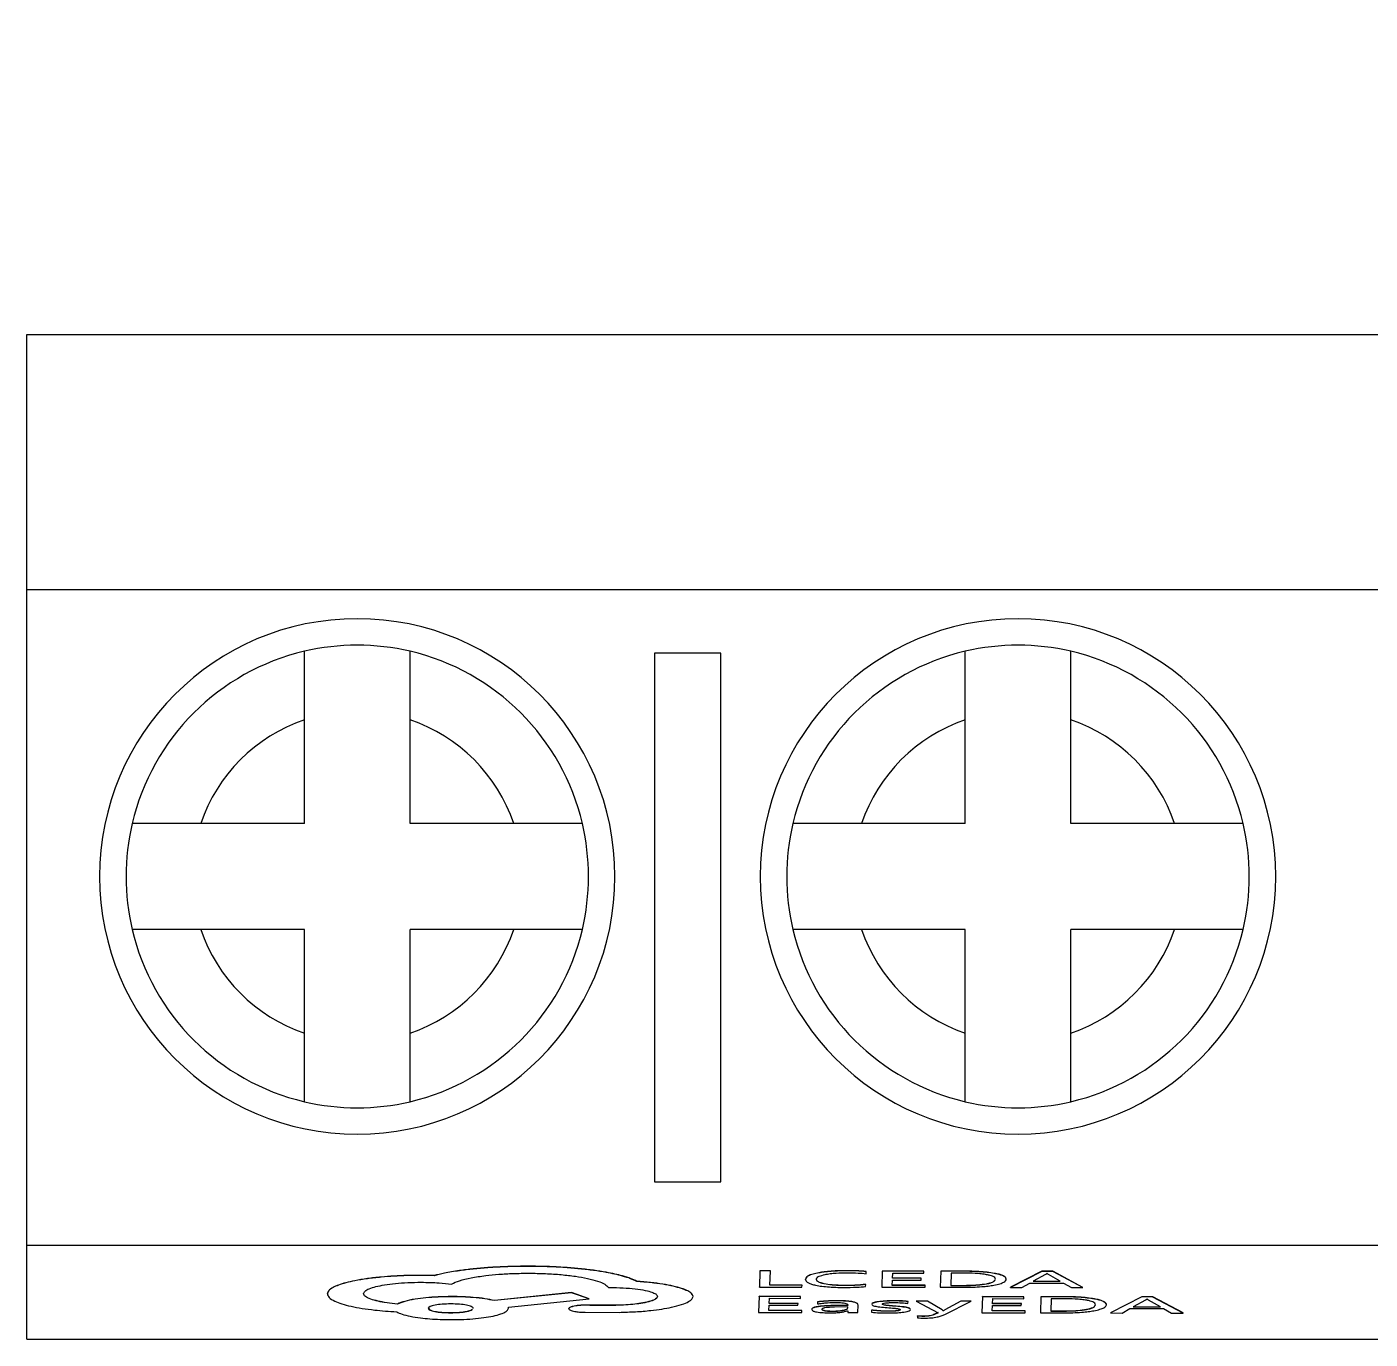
# Model space of a CAD drawing. Header units: millimetres. Extents: x 464 to 694, y 328 to 578.
# Drawn here: x 578.58 to 598.91, y 392.33 to 412.19 of the extents above; entities that cross this region are included whole.
import ezdxf

# ---------------------------------------------------------------- set-up
doc = ezdxf.new("R2010")
doc.units = ezdxf.units.MM

msp = doc.modelspace()

# ---------------------------------------------------------------- linework, layer by layer
at = {"color": 7, "linetype": 'Continuous', "lineweight": 25}
for p, q in [((578.576, 407.534), (648.576, 407.534)), ((578.576, 403.674), (578.576, 407.534)), ((578.576, 404.814), (578.576, 404.814)), ((578.576, 403.674), (648.576, 403.674)), ((578.576, 393.754), (578.576, 403.674)), ((589.076, 402.714), (588.076, 402.714)), ((588.076, 402.714), (588.076, 394.714)), ((589.076, 394.714), (589.076, 402.714)), ((578.576, 402.414), (578.576, 402.414)), ((582.776, 400.134), (582.776, 401.702)), ((584.376, 400.134), (584.376, 401.702)), ((592.776, 400.134), (592.776, 401.702)), ((594.376, 400.134), (594.376, 401.702)), ((582.776, 400.134), (581.207, 400.134)), ((585.944, 400.134), (584.376, 400.134)), ((592.776, 400.134), (591.207, 400.134)), ((595.944, 400.134), (594.376, 400.134)), ((582.776, 398.534), (581.207, 398.534)), ((582.776, 396.965), (582.776, 398.534)), ((585.944, 398.534), (584.376, 398.534)), ((584.376, 396.965), (584.376, 398.534)), ((592.776, 398.534), (591.207, 398.534)), ((592.776, 396.965), (592.776, 398.534)), ((595.944, 398.534), (594.376, 398.534)), ((594.376, 396.965), (594.376, 398.534)), ((588.076, 394.714), (589.076, 394.714)), ((578.576, 393.754), (648.576, 393.754)), ((578.576, 392.334), (578.576, 393.754)), ((586.167, 393.435), (586.167, 393.437)), ((583.539, 393.216), (583.539, 393.218)), ((584.539, 393.297), (584.539, 393.299)), ((584.739, 393.293), (584.739, 393.295)), ((585.123, 393.369), (585.123, 393.371)), ((587.343, 393.343), (587.343, 393.345)), ((587.807, 393.206), (587.807, 393.208)), ((589.671, 393.367), (589.662, 393.124)), ((589.671, 393.365), (589.662, 393.122)), ((589.671, 393.365), (589.671, 393.367)), ((589.828, 393.366), (589.671, 393.367)), ((589.828, 393.364), (589.671, 393.365)), ((589.821, 393.149), (589.828, 393.364)), ((589.828, 393.364), (589.828, 393.366)), ((590.36, 393.238), (590.36, 393.24)), ((590.539, 393.332), (590.539, 393.334)), ((590.643, 393.17), (590.643, 393.172)), ((590.989, 393.367), (590.989, 393.369)), ((591.277, 393.324), (591.278, 393.357)), ((591.278, 393.357), (591.278, 393.358)), ((591.522, 393.364), (591.514, 393.121)), ((591.522, 393.362), (591.514, 393.119)), ((591.522, 393.362), (591.522, 393.364)), ((592.151, 393.363), (591.522, 393.364)), ((592.151, 393.361), (591.522, 393.362)), ((591.672, 393.147), (591.675, 393.228)), ((591.675, 393.228), (592.111, 393.228)), ((591.676, 393.256), (591.679, 393.334)), ((592.112, 393.258), (591.676, 393.258)), ((592.112, 393.256), (591.676, 393.256)), ((591.679, 393.334), (592.15, 393.333)), ((592.111, 393.228), (592.112, 393.256)), ((592.112, 393.256), (592.112, 393.258)), ((592.15, 393.333), (592.151, 393.361)), ((592.151, 393.361), (592.151, 393.363)), ((592.409, 393.363), (592.4, 393.12)), ((592.409, 393.361), (592.4, 393.118)), ((592.409, 393.361), (592.409, 393.363)), ((592.757, 393.362), (592.409, 393.363)), ((592.757, 393.36), (592.409, 393.361)), ((592.566, 393.333), (592.559, 393.146)), ((592.75, 393.332), (592.566, 393.333)), ((592.757, 393.36), (592.757, 393.362)), ((593.1, 393.17), (593.1, 393.172)), ((593.217, 393.327), (593.217, 393.329)), ((593.398, 393.241), (593.398, 393.243)), ((593.935, 393.361), (593.461, 393.119)), ((593.935, 393.359), (593.461, 393.117)), ((593.636, 393.116), (593.755, 393.183)), ((593.755, 393.183), (594.263, 393.182)), ((593.992, 393.311), (593.806, 393.21)), ((593.806, 393.21), (594.216, 393.209)), ((593.81, 393.212), (594.212, 393.211)), ((593.935, 393.359), (593.935, 393.361)), ((594.103, 393.36), (593.935, 393.361)), ((594.103, 393.358), (593.935, 393.359)), ((594.016, 393.327), (594.013, 393.327)), ((594.216, 393.209), (594.035, 393.31)), ((594.103, 393.358), (594.103, 393.36)), ((594.559, 393.117), (594.103, 393.36)), ((594.559, 393.115), (594.103, 393.358)), ((594.263, 393.182), (594.385, 393.115)), ((583.124, 393.02), (583.124, 393.022)), ((585.005, 392.976), (585.005, 392.978)), ((586.82, 393.037), (585.654, 392.918)), ((586.82, 393.035), (585.654, 392.916)), ((586.82, 393.035), (586.82, 393.037)), ((587.086, 392.945), (586.82, 393.037)), ((587.086, 392.943), (586.82, 393.035)), ((587.379, 393.114), (587.448, 393.114)), ((588.12, 392.978), (588.12, 392.98)), ((588.658, 392.979), (588.658, 392.981)), ((589.657, 392.982), (589.649, 392.739)), ((589.657, 392.98), (589.649, 392.737)), ((589.657, 392.98), (589.657, 392.982)), ((590.286, 392.981), (589.657, 392.982)), ((590.286, 392.979), (589.657, 392.98)), ((589.662, 393.122), (589.662, 393.124)), ((589.662, 393.122), (590.306, 393.121)), ((590.307, 393.151), (589.821, 393.151)), ((590.307, 393.149), (589.821, 393.149)), ((590.285, 392.951), (590.286, 392.979)), ((590.286, 392.979), (590.286, 392.981)), ((590.306, 393.121), (590.307, 393.149)), ((590.307, 393.149), (590.307, 393.151)), ((590.955, 393.144), (590.955, 393.146)), ((591.27, 393.13), (591.271, 393.16)), ((591.271, 393.16), (591.271, 393.162)), ((591.514, 393.119), (591.514, 393.121)), ((591.514, 393.119), (592.17, 393.118)), ((592.171, 393.148), (591.672, 393.149)), ((592.171, 393.146), (591.672, 393.147)), ((592.17, 393.118), (592.171, 393.146)), ((592.171, 393.146), (592.171, 393.148)), ((592.4, 393.118), (592.4, 393.12)), ((592.4, 393.118), (592.736, 393.118)), ((592.559, 393.148), (592.736, 393.147)), ((592.559, 393.146), (592.736, 393.145)), ((592.736, 393.145), (592.736, 393.147)), ((593.037, 392.977), (593.028, 392.734)), ((593.037, 392.975), (593.028, 392.732)), ((593.037, 392.975), (593.037, 392.977)), ((593.665, 392.976), (593.037, 392.977)), ((593.665, 392.974), (593.037, 392.975)), ((593.461, 393.117), (593.461, 393.119)), ((593.461, 393.117), (593.636, 393.116)), ((593.664, 392.946), (593.665, 392.974)), ((593.665, 392.974), (593.665, 392.976)), ((593.923, 392.976), (593.915, 392.733)), ((593.923, 392.974), (593.915, 392.731)), ((593.923, 392.974), (593.923, 392.976)), ((594.271, 392.975), (593.923, 392.976)), ((594.271, 392.973), (593.923, 392.974)), ((594.271, 392.973), (594.271, 392.975)), ((594.385, 393.115), (594.559, 393.115)), ((594.559, 393.115), (594.559, 393.117)), ((595.449, 392.974), (594.976, 392.732)), ((595.449, 392.972), (594.976, 392.73)), ((595.449, 392.972), (595.449, 392.974)), ((595.618, 392.973), (595.449, 392.974)), ((595.618, 392.971), (595.449, 392.972)), ((595.618, 392.971), (595.618, 392.973)), ((596.074, 392.73), (595.618, 392.973)), ((596.074, 392.728), (595.618, 392.971)), ((584.185, 392.863), (584.185, 392.865)), ((585.654, 392.916), (585.654, 392.918)), ((585.866, 392.8), (585.867, 392.818)), ((585.867, 392.818), (587.086, 392.943)), ((586.777, 392.794), (586.777, 392.796)), ((587.048, 392.847), (587.048, 392.849)), ((587.086, 392.943), (587.086, 392.945)), ((587.1, 392.845), (587.1, 392.847)), ((587.49, 392.847), (587.1, 392.847)), ((587.49, 392.845), (587.1, 392.845)), ((587.49, 392.845), (587.49, 392.847)), ((589.807, 392.765), (589.81, 392.846)), ((590.306, 392.766), (589.807, 392.767)), ((590.306, 392.764), (589.807, 392.765)), ((589.81, 392.846), (590.246, 392.846)), ((589.811, 392.874), (589.814, 392.952)), ((590.247, 392.875), (589.811, 392.876)), ((590.247, 392.873), (589.811, 392.874)), ((589.814, 392.952), (590.285, 392.951)), ((590.246, 392.846), (590.247, 392.873)), ((590.247, 392.873), (590.247, 392.875)), ((590.305, 392.736), (590.306, 392.764)), ((590.306, 392.764), (590.306, 392.766)), ((590.453, 392.782), (590.453, 392.784)), ((590.542, 392.899), (590.541, 392.869)), ((590.542, 392.897), (590.541, 392.868)), ((590.541, 392.868), (590.541, 392.869)), ((590.542, 392.897), (590.542, 392.899)), ((590.651, 392.764), (590.651, 392.766)), ((591.002, 392.847), (590.744, 392.841)), ((591.002, 392.845), (590.744, 392.839)), ((590.744, 392.839), (590.744, 392.841)), ((591.002, 392.822), (590.797, 392.817)), ((590.843, 392.913), (590.843, 392.915)), ((590.934, 392.77), (590.934, 392.772)), ((591.001, 392.806), (591.002, 392.822)), ((591.001, 392.808), (591.002, 392.822)), ((591.001, 392.806), (591.001, 392.808)), ((591.002, 392.845), (591.002, 392.847)), ((591.151, 392.735), (591.155, 392.847)), ((591.155, 392.847), (591.155, 392.849)), ((591.36, 392.774), (591.359, 392.743)), ((591.36, 392.772), (591.359, 392.741)), ((591.36, 392.772), (591.36, 392.774)), ((591.364, 392.861), (591.364, 392.863)), ((591.463, 392.898), (591.463, 392.9)), ((591.554, 392.848), (591.554, 392.85)), ((591.702, 392.833), (591.702, 392.834)), ((591.705, 392.912), (591.705, 392.913)), ((591.899, 392.81), (591.899, 392.812)), ((591.91, 392.874), (591.911, 392.904)), ((591.911, 392.904), (591.911, 392.905)), ((592.204, 392.909), (592.033, 392.909)), ((592.033, 392.907), (592.033, 392.909)), ((592.204, 392.907), (592.033, 392.907)), ((592.033, 392.907), (592.369, 392.734)), ((592.204, 392.907), (592.204, 392.909)), ((592.427, 392.778), (592.204, 392.909)), ((592.427, 392.776), (592.204, 392.907)), ((592.427, 392.776), (592.427, 392.778)), ((592.445, 392.764), (592.427, 392.778)), ((592.445, 392.762), (592.427, 392.776)), ((592.445, 392.762), (592.445, 392.764)), ((592.449, 392.764), (592.445, 392.764)), ((592.449, 392.762), (592.449, 392.764)), ((592.467, 392.707), (592.869, 392.906)), ((592.711, 392.908), (592.468, 392.778)), ((592.711, 392.906), (592.468, 392.776)), ((592.468, 392.776), (592.468, 392.778)), ((592.711, 392.906), (592.711, 392.908)), ((592.869, 392.908), (592.711, 392.908)), ((592.869, 392.906), (592.711, 392.906)), ((592.869, 392.906), (592.869, 392.908)), ((593.186, 392.76), (593.189, 392.841)), ((593.189, 392.841), (593.626, 392.841)), ((593.19, 392.869), (593.193, 392.947)), ((593.627, 392.871), (593.19, 392.871)), ((593.627, 392.869), (593.19, 392.869)), ((593.193, 392.947), (593.664, 392.946)), ((593.626, 392.841), (593.627, 392.869)), ((593.627, 392.869), (593.627, 392.871)), ((594.08, 392.946), (594.073, 392.759)), ((594.264, 392.945), (594.08, 392.946)), ((594.614, 392.783), (594.614, 392.785)), ((594.732, 392.94), (594.732, 392.942)), ((594.913, 392.854), (594.913, 392.856)), ((595.15, 392.729), (595.27, 392.796)), ((595.27, 392.796), (595.778, 392.795)), ((595.506, 392.924), (595.32, 392.823)), ((595.32, 392.823), (595.73, 392.822)), ((595.324, 392.825), (595.726, 392.824)), ((595.531, 392.94), (595.527, 392.94)), ((595.73, 392.822), (595.549, 392.923)), ((595.778, 392.795), (595.9, 392.728)), ((584.988, 392.733), (584.988, 392.735)), ((587.027, 392.74), (587.539, 392.739)), ((589.649, 392.737), (589.649, 392.739)), ((589.649, 392.737), (590.305, 392.736)), ((590.768, 392.756), (590.768, 392.758)), ((590.995, 392.762), (591, 392.762)), ((591, 392.762), (590.999, 392.735)), ((590.999, 392.762), (590.999, 392.737)), ((590.999, 392.735), (590.999, 392.737)), ((590.999, 392.735), (591.151, 392.735)), ((591.359, 392.741), (591.359, 392.743)), ((591.611, 392.755), (591.611, 392.757)), ((592.056, 392.684), (592.055, 392.657)), ((592.056, 392.682), (592.055, 392.655)), ((592.055, 392.655), (592.055, 392.657)), ((592.056, 392.682), (592.056, 392.684)), ((592.143, 392.678), (592.143, 392.68)), ((592.367, 392.735), (592.3, 392.704)), ((592.369, 392.734), (592.3, 392.702)), ((592.3, 392.702), (592.3, 392.704)), ((592.449, 392.762), (592.445, 392.762)), ((593.028, 392.732), (593.028, 392.734)), ((593.028, 392.732), (593.684, 392.731)), ((593.685, 392.761), (593.186, 392.762)), ((593.685, 392.759), (593.186, 392.76)), ((593.684, 392.731), (593.685, 392.759)), ((593.685, 392.759), (593.685, 392.761)), ((593.915, 392.731), (593.915, 392.733)), ((593.915, 392.731), (594.25, 392.731)), ((594.073, 392.761), (594.25, 392.76)), ((594.073, 392.759), (594.25, 392.758)), ((594.25, 392.758), (594.25, 392.76)), ((594.976, 392.73), (594.976, 392.732)), ((594.976, 392.73), (595.15, 392.729)), ((595.9, 392.728), (596.074, 392.728)), ((596.074, 392.728), (596.074, 392.73)), ((578.576, 392.334), (648.576, 392.334))]:
    msp.add_line(p, q, dxfattribs=at)
for centre, radius, start, end in [((578.526, 464), 100.099, 314.4115, 225.62855), ((583.576, 399.334), 3.9, 0, 180), ((593.576, 399.334), 3.9, 0, 180), ((583.576, 399.334), 3.5, 103.213, 166.787), ((583.576, 399.334), 3.5, 76.787, 103.213), ((583.576, 399.334), 3.5, 13.213, 76.787), ((593.576, 399.334), 3.5, 103.213, 166.787), ((593.576, 399.334), 3.5, 76.787, 103.213), ((593.576, 399.334), 3.5, 13.213, 76.787), ((583.576, 399.334), 2.5, 108.6629, 161.3371), ((583.576, 399.334), 2.5, 18.6629, 71.3371), ((593.576, 399.334), 2.5, 108.6629, 161.3371), ((593.576, 399.334), 2.5, 18.6629, 71.3371), ((583.576, 399.334), 3.5, 166.787, 180), ((583.576, 399.334), 3.5, 0, 13.213), ((593.576, 399.334), 3.5, 166.787, 180), ((593.576, 399.334), 3.5, 0, 13.213), ((583.576, 399.334), 3.9, 180, 0), ((583.576, 399.334), 3.5, 180, 193.213), ((583.576, 399.334), 3.5, 346.787, 0), ((593.576, 399.334), 3.9, 180, 0), ((593.576, 399.334), 3.5, 180, 193.213), ((593.576, 399.334), 3.5, 346.787, 0), ((583.576, 399.334), 3.5, 193.213, 256.787), ((583.576, 399.334), 2.5, 198.6629, 251.3371), ((583.576, 399.334), 2.5, 288.6629, 341.3371), ((583.576, 399.334), 3.5, 283.213, 346.787), ((593.576, 399.334), 3.5, 193.213, 256.787), ((593.576, 399.334), 2.5, 198.6629, 251.3371), ((593.576, 399.334), 2.5, 288.6629, 341.3371), ((593.576, 399.334), 3.5, 283.213, 346.787), ((583.576, 399.334), 3.5, 256.787, 283.213), ((593.576, 399.334), 3.5, 256.787, 283.213)]:
    msp.add_arc(centre, radius, start, end, dxfattribs=at)
for points, knots in [([(582.776, 401.702), (582.776, 401.765), (582.776, 401.891), (582.776, 402.077), (582.776, 402.254), (582.776, 402.415), (582.776, 402.552), (582.776, 402.657), (582.776, 402.728), (582.776, 402.737), (582.776, 402.741)], [0, 0, 0, 0, 0.117105, 0.236453, 0.357965, 0.481621, 0.607473, 0.73566, 0.866407, 1, 1, 1, 1]), ([(584.376, 401.702), (584.376, 401.769), (584.376, 401.902), (584.376, 402.095), (584.376, 402.276), (584.376, 402.434), (584.376, 402.566), (584.376, 402.663), (584.376, 402.729), (584.376, 402.737), (584.376, 402.741)], [0, 0, 0, 0, 0.1240703, 0.2501654, 0.374611, 0.4995052, 0.6222876, 0.7494015, 0.875051, 1, 1, 1, 1]), ([(592.776, 401.702), (592.776, 401.765), (592.776, 401.891), (592.776, 402.077), (592.776, 402.254), (592.776, 402.415), (592.776, 402.552), (592.776, 402.657), (592.776, 402.728), (592.776, 402.737), (592.776, 402.741)], [0, 0, 0, 0, 0.1171054, 0.2364527, 0.3579655, 0.4816212, 0.6074728, 0.7356602, 0.8664071, 1, 1, 1, 1]), ([(594.376, 401.702), (594.376, 401.769), (594.376, 401.902), (594.376, 402.095), (594.376, 402.276), (594.376, 402.434), (594.376, 402.566), (594.376, 402.663), (594.376, 402.729), (594.376, 402.737), (594.376, 402.741)], [0, 0, 0, 0, 0.1240703, 0.2501654, 0.374611, 0.4995052, 0.6222876, 0.7494015, 0.875051, 1, 1, 1, 1]), ([(581.207, 400.134), (581.138, 400.134), (581.004, 400.134), (580.81, 400.134), (580.633, 400.134), (580.476, 400.134), (580.343, 400.134), (580.246, 400.134), (580.18, 400.134), (580.172, 400.134), (580.168, 400.134)], [0, 0, 0, 0, 0.128438, 0.251547, 0.373946, 0.500336, 0.623235, 0.750523, 0.875677, 1, 1, 1, 1]), ([(586.983, 400.134), (586.979, 400.134), (586.974, 400.134), (586.938, 400.134), (586.892, 400.134), (586.826, 400.134), (586.744, 400.134), (586.652, 400.134), (586.519, 400.134), (586.339, 400.134), (586.145, 400.134), (586.011, 400.134), (585.944, 400.134)], [0, 0, 0, 0, 0.1246086, 0.1873091, 0.2510941, 0.374161, 0.4367884, 0.5009357, 0.6228115, 0.7502503, 0.8748184, 1, 1, 1, 1]), ([(591.207, 400.134), (591.138, 400.134), (591.004, 400.134), (590.81, 400.134), (590.633, 400.134), (590.476, 400.134), (590.343, 400.134), (590.246, 400.134), (590.18, 400.134), (590.172, 400.134), (590.168, 400.134)], [0, 0, 0, 0, 0.128438, 0.251547, 0.373946, 0.500336, 0.623235, 0.750523, 0.875677, 1, 1, 1, 1]), ([(596.983, 400.134), (596.979, 400.134), (596.974, 400.134), (596.938, 400.134), (596.892, 400.134), (596.826, 400.134), (596.744, 400.134), (596.652, 400.134), (596.519, 400.134), (596.339, 400.134), (596.145, 400.134), (596.011, 400.134), (595.944, 400.134)], [0, 0, 0, 0, 0.1246086, 0.1873091, 0.2510941, 0.374161, 0.4367884, 0.5009357, 0.6228115, 0.7502503, 0.8748184, 1, 1, 1, 1]), ([(581.207, 398.534), (581.145, 398.534), (581.018, 398.534), (580.833, 398.534), (580.656, 398.534), (580.495, 398.534), (580.358, 398.534), (580.252, 398.534), (580.182, 398.534), (580.173, 398.534), (580.168, 398.534)], [0, 0, 0, 0, 0.117105, 0.236453, 0.357965, 0.481621, 0.607473, 0.73566, 0.866407, 1, 1, 1, 1]), ([(586.983, 398.534), (586.978, 398.534), (586.969, 398.534), (586.899, 398.534), (586.794, 398.534), (586.656, 398.534), (586.496, 398.534), (586.319, 398.534), (586.133, 398.534), (586.007, 398.534), (585.944, 398.534)], [0, 0, 0, 0, 0.133593, 0.26434, 0.392527, 0.518379, 0.642035, 0.763547, 0.882895, 1, 1, 1, 1]), ([(591.207, 398.534), (591.145, 398.534), (591.018, 398.534), (590.833, 398.534), (590.656, 398.534), (590.495, 398.534), (590.358, 398.534), (590.252, 398.534), (590.182, 398.534), (590.173, 398.534), (590.168, 398.534)], [0, 0, 0, 0, 0.117105, 0.236453, 0.357965, 0.481621, 0.607473, 0.73566, 0.866407, 1, 1, 1, 1]), ([(596.983, 398.534), (596.978, 398.534), (596.969, 398.534), (596.899, 398.534), (596.794, 398.534), (596.656, 398.534), (596.496, 398.534), (596.319, 398.534), (596.133, 398.534), (596.007, 398.534), (595.944, 398.534)], [0, 0, 0, 0, 0.133593, 0.26434, 0.392527, 0.518379, 0.642035, 0.763547, 0.882895, 1, 1, 1, 1]), ([(582.776, 395.926), (582.776, 395.931), (582.776, 395.94), (582.776, 396.01), (582.776, 396.116), (582.776, 396.253), (582.776, 396.414), (582.776, 396.591), (582.776, 396.776), (582.776, 396.903), (582.776, 396.965)], [0, 0, 0, 0, 0.133593, 0.26434, 0.392527, 0.518379, 0.642035, 0.763547, 0.882895, 1, 1, 1, 1]), ([(584.376, 395.926), (584.376, 395.93), (584.376, 395.936), (584.376, 395.972), (584.376, 396.018), (584.376, 396.084), (584.376, 396.166), (584.376, 396.257), (584.376, 396.39), (584.376, 396.569), (584.376, 396.764), (584.376, 396.898), (584.376, 396.965)], [0, 0, 0, 0, 0.123365, 0.186101, 0.250347, 0.374315, 0.436651, 0.500016, 0.621977, 0.749345, 0.874232, 1, 1, 1, 1]), ([(592.776, 395.926), (592.776, 395.931), (592.776, 395.94), (592.776, 396.01), (592.776, 396.116), (592.776, 396.253), (592.776, 396.414), (592.776, 396.591), (592.776, 396.776), (592.776, 396.903), (592.776, 396.965)], [0, 0, 0, 0, 0.133593, 0.26434, 0.392527, 0.518379, 0.642035, 0.763547, 0.882895, 1, 1, 1, 1]), ([(594.376, 395.926), (594.376, 395.93), (594.376, 395.936), (594.376, 395.972), (594.376, 396.018), (594.376, 396.084), (594.376, 396.166), (594.376, 396.257), (594.376, 396.39), (594.376, 396.569), (594.376, 396.764), (594.376, 396.898), (594.376, 396.965)], [0, 0, 0, 0, 0.123365, 0.186101, 0.250347, 0.374315, 0.436651, 0.500016, 0.621977, 0.749345, 0.874232, 1, 1, 1, 1]), ([(586.167, 393.437), (586.061, 393.436), (585.853, 393.434), (585.572, 393.418), (585.328, 393.397), (585.192, 393.38), (585.123, 393.371)], [0, 0, 0, 0, 0.283577, 0.56182, 0.780035, 1, 1, 1, 1]), ([(586.167, 393.435), (586.061, 393.434), (585.853, 393.432), (585.572, 393.416), (585.328, 393.395), (585.192, 393.378), (585.123, 393.369)], [0, 0, 0, 0, 0.283577, 0.56182, 0.780035, 1, 1, 1, 1]), ([(587.343, 393.345), (587.281, 393.355), (587.156, 393.376), (586.946, 393.4), (586.711, 393.42), (586.45, 393.433), (586.261, 393.436), (586.167, 393.437)], [0, 0, 0, 0, 0.18846, 0.375241, 0.561015, 0.779739, 1, 1, 1, 1]), ([(587.343, 393.343), (587.281, 393.353), (587.156, 393.374), (586.946, 393.398), (586.711, 393.418), (586.45, 393.432), (586.261, 393.434), (586.167, 393.435)], [0, 0, 0, 0, 0.18846, 0.375241, 0.561015, 0.779739, 1, 1, 1, 1]), ([(583.539, 393.218), (583.492, 393.208), (583.399, 393.188), (583.29, 393.153), (583.2, 393.114), (583.138, 393.07), (583.129, 393.038), (583.124, 393.022)], [0, 0, 0, 0, 0.186835, 0.372523, 0.558061, 0.777703, 1, 1, 1, 1]), ([(583.539, 393.216), (583.492, 393.206), (583.399, 393.186), (583.29, 393.152), (583.2, 393.112), (583.138, 393.068), (583.129, 393.036), (583.124, 393.02)], [0, 0, 0, 0, 0.186835, 0.372523, 0.558061, 0.777703, 1, 1, 1, 1]), ([(584.539, 393.299), (584.47, 393.299), (584.332, 393.298), (584.131, 393.289), (583.926, 393.273), (583.723, 393.25), (583.6, 393.229), (583.539, 393.218)], [0, 0, 0, 0, 0.186925, 0.372144, 0.557109, 0.776596, 1, 1, 1, 1]), ([(584.539, 393.297), (584.47, 393.297), (584.332, 393.296), (584.131, 393.287), (583.926, 393.271), (583.723, 393.249), (583.6, 393.227), (583.539, 393.216)], [0, 0, 0, 0, 0.186925, 0.372144, 0.557109, 0.776596, 1, 1, 1, 1]), ([(583.671, 393.022), (583.675, 393.035), (583.685, 393.061), (583.752, 393.097), (583.853, 393.129), (583.987, 393.156), (584.151, 393.177), (584.341, 393.191), (584.476, 393.193), (584.544, 393.194)], [0, 0, 0, 0, 0.1439985, 0.2838057, 0.4216291, 0.5588448, 0.7030699, 0.8493024, 1, 1, 1, 1]), ([(584.739, 393.295), (584.702, 393.297), (584.635, 393.298), (584.569, 393.299), (584.539, 393.299)], [0, 0, 0, 0, 0.560098, 1, 1, 1, 1]), ([(584.739, 393.293), (584.702, 393.295), (584.635, 393.296), (584.569, 393.297), (584.539, 393.297)], [0, 0, 0, 0, 0.5600984, 1, 1, 1, 1]), ([(584.544, 393.194), (584.59, 393.193), (584.682, 393.192), (584.839, 393.184), (584.942, 393.174), (585.003, 393.167)], [0, 0, 0, 0, 0.286234, 0.570189, 1, 1, 1, 1]), ([(585.123, 393.371), (585.083, 393.365), (585.002, 393.353), (584.872, 393.328), (584.789, 393.308), (584.739, 393.295)], [0, 0, 0, 0, 0.277988, 0.555624, 1, 1, 1, 1]), ([(585.123, 393.369), (585.083, 393.363), (585.002, 393.351), (584.872, 393.326), (584.789, 393.306), (584.739, 393.293)], [0, 0, 0, 0, 0.277988, 0.555624, 1, 1, 1, 1]), ([(585.003, 393.167), (585.04, 393.185), (585.113, 393.219), (585.294, 393.263), (585.5, 393.295), (585.719, 393.316), (585.939, 393.329), (586.093, 393.33), (586.172, 393.331)], [0, 0, 0, 0, 0.1858, 0.369006, 0.552009, 0.697468, 0.84607, 1, 1, 1, 1]), ([(586.172, 393.331), (586.257, 393.33), (586.426, 393.328), (586.666, 393.311), (586.881, 393.286), (587.068, 393.253), (587.221, 393.213), (587.334, 393.165), (587.364, 393.131), (587.379, 393.114)], [0, 0, 0, 0, 0.1444413, 0.2849125, 0.4233971, 0.5611382, 0.7055837, 0.8512977, 1, 1, 1, 1]), ([(587.807, 393.208), (587.778, 393.223), (587.719, 393.251), (587.601, 393.288), (587.476, 393.319), (587.388, 393.337), (587.343, 393.345)], [0, 0, 0, 0, 0.277952, 0.557201, 0.778019, 1, 1, 1, 1]), ([(587.807, 393.206), (587.778, 393.221), (587.719, 393.249), (587.601, 393.286), (587.476, 393.317), (587.388, 393.335), (587.343, 393.343)], [0, 0, 0, 0, 0.277952, 0.557201, 0.778019, 1, 1, 1, 1]), ([(588.658, 392.981), (588.653, 392.995), (588.644, 393.024), (588.582, 393.065), (588.488, 393.102), (588.361, 393.137), (588.203, 393.167), (588.017, 393.192), (587.877, 393.203), (587.807, 393.208)], [0, 0, 0, 0, 0.142064, 0.281818, 0.420576, 0.559155, 0.704733, 0.851367, 1, 1, 1, 1]), ([(588.658, 392.979), (588.653, 392.994), (588.644, 393.022), (588.582, 393.063), (588.488, 393.1), (588.361, 393.135), (588.203, 393.165), (588.017, 393.19), (587.877, 393.201), (587.807, 393.206)], [0, 0, 0, 0, 0.142064, 0.281818, 0.420576, 0.559155, 0.704733, 0.851367, 1, 1, 1, 1]), ([(590.539, 393.334), (590.509, 393.327), (590.448, 393.313), (590.394, 393.288), (590.365, 393.264), (590.362, 393.248), (590.36, 393.24)], [0, 0, 0, 0, 0.267331, 0.536936, 0.760152, 1, 1, 1, 1]), ([(590.539, 393.332), (590.509, 393.325), (590.448, 393.311), (590.394, 393.287), (590.365, 393.262), (590.362, 393.246), (590.36, 393.238)], [0, 0, 0, 0, 0.267331, 0.536936, 0.760152, 1, 1, 1, 1]), ([(590.36, 393.238), (590.362, 393.228), (590.365, 393.21), (590.4, 393.185), (590.449, 393.165), (590.492, 393.155), (590.513, 393.15)], [0, 0, 0, 0, 0.3040485, 0.582731, 0.79199, 1, 1, 1, 1]), ([(590.525, 393.239), (590.527, 393.247), (590.531, 393.263), (590.567, 393.289), (590.623, 393.303), (590.656, 393.312)], [0, 0, 0, 0, 0.3072622, 0.5870283, 1, 1, 1, 1]), ([(590.643, 393.172), (590.622, 393.177), (590.581, 393.187), (590.534, 393.211), (590.529, 393.23), (590.525, 393.241)], [0, 0, 0, 0, 0.26082, 0.529909, 1, 1, 1, 1]), ([(590.643, 393.17), (590.622, 393.175), (590.581, 393.186), (590.534, 393.209), (590.529, 393.228), (590.525, 393.239)], [0, 0, 0, 0, 0.26082, 0.529909, 1, 1, 1, 1]), ([(590.989, 393.369), (590.94, 393.368), (590.846, 393.368), (590.722, 393.36), (590.619, 393.348), (590.566, 393.339), (590.539, 393.334)], [0, 0, 0, 0, 0.293301, 0.568566, 0.781738, 1, 1, 1, 1]), ([(590.989, 393.367), (590.94, 393.366), (590.846, 393.366), (590.722, 393.358), (590.619, 393.346), (590.566, 393.337), (590.539, 393.332)], [0, 0, 0, 0, 0.293301, 0.568566, 0.781738, 1, 1, 1, 1]), ([(590.955, 393.146), (590.921, 393.146), (590.854, 393.147), (590.742, 393.154), (590.68, 393.165), (590.643, 393.172)], [0, 0, 0, 0, 0.296637, 0.572607, 1, 1, 1, 1]), ([(590.656, 393.312), (590.681, 393.317), (590.731, 393.326), (590.844, 393.336), (590.933, 393.338), (590.99, 393.339)], [0, 0, 0, 0, 0.275893, 0.546989, 1, 1, 1, 1]), ([(591.278, 393.358), (591.229, 393.362), (591.136, 393.368), (591.037, 393.369), (590.989, 393.369)], [0, 0, 0, 0, 0.5165921, 1, 1, 1, 1]), ([(591.278, 393.357), (591.229, 393.36), (591.136, 393.366), (591.037, 393.367), (590.989, 393.367)], [0, 0, 0, 0, 0.5165921, 1, 1, 1, 1]), ([(590.99, 393.339), (591.046, 393.338), (591.147, 393.336), (591.237, 393.328), (591.277, 393.324)], [0, 0, 0, 0, 0.564823, 1, 1, 1, 1]), ([(592.736, 393.147), (592.777, 393.148), (592.854, 393.148), (592.984, 393.155), (593.057, 393.166), (593.1, 393.172)], [0, 0, 0, 0, 0.311855, 0.592421, 1, 1, 1, 1]), ([(593.101, 393.309), (593.075, 393.313), (593.021, 393.321), (592.902, 393.33), (592.809, 393.332), (592.75, 393.332)], [0, 0, 0, 0, 0.261142, 0.531052, 1, 1, 1, 1]), ([(593.217, 393.329), (593.182, 393.335), (593.111, 393.346), (592.992, 393.356), (592.873, 393.361), (592.796, 393.362), (592.757, 393.362)], [0, 0, 0, 0, 0.270421, 0.541839, 0.764093, 1, 1, 1, 1]), ([(593.217, 393.327), (593.182, 393.333), (593.111, 393.344), (592.992, 393.354), (592.873, 393.359), (592.796, 393.36), (592.757, 393.36)], [0, 0, 0, 0, 0.270421, 0.541839, 0.764093, 1, 1, 1, 1]), ([(593.1, 393.172), (593.122, 393.177), (593.168, 393.187), (593.221, 393.211), (593.228, 393.23), (593.233, 393.242)], [0, 0, 0, 0, 0.25995, 0.527871, 1, 1, 1, 1]), ([(593.1, 393.17), (593.122, 393.175), (593.168, 393.185), (593.221, 393.209), (593.228, 393.228), (593.233, 393.241)], [0, 0, 0, 0, 0.25995, 0.527871, 1, 1, 1, 1]), ([(593.233, 393.241), (593.231, 393.248), (593.228, 393.263), (593.199, 393.283), (593.156, 393.298), (593.119, 393.305), (593.101, 393.309)], [0, 0, 0, 0, 0.3142025, 0.5932353, 0.7980478, 1, 1, 1, 1]), ([(593.211, 393.151), (593.243, 393.158), (593.306, 393.171), (593.362, 393.194), (593.393, 393.218), (593.396, 393.233), (593.398, 393.241)], [0, 0, 0, 0, 0.271774, 0.541547, 0.762892, 1, 1, 1, 1]), ([(593.398, 393.243), (593.396, 393.253), (593.392, 393.271), (593.351, 393.295), (593.292, 393.315), (593.242, 393.325), (593.217, 393.329)], [0, 0, 0, 0, 0.2970118, 0.5719057, 0.7833726, 1, 1, 1, 1]), ([(593.398, 393.241), (593.396, 393.251), (593.392, 393.269), (593.351, 393.293), (593.292, 393.313), (593.242, 393.323), (593.217, 393.327)], [0, 0, 0, 0, 0.297012, 0.571906, 0.783373, 1, 1, 1, 1]), ([(594.013, 393.327), (594.01, 393.324), (594.005, 393.318), (593.996, 393.313), (593.992, 393.311)], [0, 0, 0, 0, 0.62739, 1, 1, 1, 1]), ([(594.035, 393.31), (594.031, 393.313), (594.024, 393.319), (594.019, 393.324), (594.016, 393.327)], [0, 0, 0, 0, 0.461299, 1, 1, 1, 1]), ([(583.124, 393.02), (583.129, 393.001), (583.139, 392.962), (583.224, 392.911), (583.337, 392.867), (583.433, 392.843), (583.482, 392.831)], [0, 0, 0, 0, 0.279748, 0.558445, 0.778295, 1, 1, 1, 1]), ([(584.185, 392.865), (584.131, 392.871), (584.022, 392.883), (583.885, 392.908), (583.77, 392.94), (583.686, 392.979), (583.676, 393.009), (583.671, 393.024)], [0, 0, 0, 0, 0.184966, 0.369054, 0.553383, 0.773018, 1, 1, 1, 1]), ([(584.185, 392.863), (584.131, 392.869), (584.022, 392.881), (583.885, 392.906), (583.77, 392.938), (583.686, 392.977), (583.676, 393.007), (583.671, 393.022)], [0, 0, 0, 0, 0.184966, 0.369054, 0.553383, 0.773018, 1, 1, 1, 1]), ([(585.005, 392.978), (584.937, 392.977), (584.802, 392.975), (584.613, 392.961), (584.438, 392.938), (584.284, 392.907), (584.218, 392.879), (584.185, 392.865)], [0, 0, 0, 0, 0.192887, 0.3804, 0.565509, 0.782475, 1, 1, 1, 1]), ([(585.005, 392.976), (584.937, 392.975), (584.802, 392.973), (584.613, 392.959), (584.438, 392.936), (584.284, 392.905), (584.218, 392.877), (584.185, 392.863)], [0, 0, 0, 0, 0.1928868, 0.3804, 0.5655088, 0.7824748, 1, 1, 1, 1]), ([(585.654, 392.918), (585.607, 392.928), (585.512, 392.947), (585.343, 392.965), (585.172, 392.976), (585.061, 392.977), (585.005, 392.978)], [0, 0, 0, 0, 0.273415, 0.549567, 0.771351, 1, 1, 1, 1]), ([(585.654, 392.916), (585.607, 392.926), (585.512, 392.945), (585.343, 392.963), (585.172, 392.974), (585.061, 392.975), (585.005, 392.976)], [0, 0, 0, 0, 0.273415, 0.549567, 0.771351, 1, 1, 1, 1]), ([(587.448, 393.114), (587.516, 393.112), (587.649, 393.11), (587.828, 393.092), (587.964, 393.067), (588.055, 393.039), (588.11, 393.01), (588.117, 392.989), (588.12, 392.978)], [0, 0, 0, 0, 0.191006, 0.375681, 0.558387, 0.702605, 0.848969, 1, 1, 1, 1]), ([(588.12, 392.98), (588.114, 392.967), (588.103, 392.942), (588.021, 392.908), (587.91, 392.881), (587.779, 392.863), (587.641, 392.85), (587.541, 392.848), (587.49, 392.847)], [0, 0, 0, 0, 0.191255, 0.37605, 0.558477, 0.70242, 0.848728, 1, 1, 1, 1]), ([(588.12, 392.978), (588.114, 392.965), (588.103, 392.94), (588.021, 392.906), (587.91, 392.879), (587.779, 392.861), (587.641, 392.849), (587.541, 392.846), (587.49, 392.845)], [0, 0, 0, 0, 0.191255, 0.37605, 0.558477, 0.70242, 0.848728, 1, 1, 1, 1]), ([(588.331, 392.816), (588.385, 392.829), (588.494, 392.855), (588.591, 392.898), (588.647, 392.94), (588.654, 392.966), (588.658, 392.979)], [0, 0, 0, 0, 0.281901, 0.560668, 0.779674, 1, 1, 1, 1]), ([(590.513, 393.15), (590.544, 393.144), (590.605, 393.133), (590.713, 393.123), (590.823, 393.117), (590.894, 393.116), (590.931, 393.116)], [0, 0, 0, 0, 0.2698423, 0.5392742, 0.7613894, 1, 1, 1, 1]), ([(590.955, 393.144), (590.921, 393.144), (590.854, 393.145), (590.742, 393.153), (590.68, 393.163), (590.643, 393.17)], [0, 0, 0, 0, 0.296637, 0.572607, 1, 1, 1, 1]), ([(590.931, 393.116), (591.001, 393.117), (591.118, 393.117), (591.226, 393.126), (591.27, 393.13)], [0, 0, 0, 0, 0.5958342, 1, 1, 1, 1]), ([(591.271, 393.162), (591.217, 393.157), (591.117, 393.147), (591.006, 393.146), (590.955, 393.146)], [0, 0, 0, 0, 0.540106, 1, 1, 1, 1]), ([(591.271, 393.16), (591.217, 393.155), (591.117, 393.145), (591.006, 393.144), (590.955, 393.144)], [0, 0, 0, 0, 0.540106, 1, 1, 1, 1]), ([(592.736, 393.145), (592.777, 393.146), (592.854, 393.146), (592.984, 393.153), (593.057, 393.164), (593.1, 393.17)], [0, 0, 0, 0, 0.311855, 0.592421, 1, 1, 1, 1]), ([(592.736, 393.118), (592.788, 393.118), (592.887, 393.119), (593.018, 393.126), (593.127, 393.137), (593.183, 393.146), (593.211, 393.151)], [0, 0, 0, 0, 0.299758, 0.5775, 0.788412, 1, 1, 1, 1]), ([(594.732, 392.942), (594.696, 392.948), (594.625, 392.959), (594.506, 392.969), (594.387, 392.974), (594.311, 392.975), (594.271, 392.975)], [0, 0, 0, 0, 0.270421, 0.541839, 0.764093, 1, 1, 1, 1]), ([(594.732, 392.94), (594.696, 392.946), (594.625, 392.957), (594.506, 392.967), (594.387, 392.972), (594.311, 392.973), (594.271, 392.973)], [0, 0, 0, 0, 0.270421, 0.541839, 0.764093, 1, 1, 1, 1]), ([(583.482, 392.831), (583.536, 392.82), (583.644, 392.799), (583.823, 392.775), (584, 392.758), (584.115, 392.751), (584.173, 392.747)], [0, 0, 0, 0, 0.283721, 0.561204, 0.779089, 1, 1, 1, 1]), ([(584.992, 392.867), (584.948, 392.866), (584.86, 392.864), (584.748, 392.849), (584.671, 392.827), (584.642, 392.8), (584.669, 392.773), (584.745, 392.751), (584.856, 392.736), (584.943, 392.734), (584.988, 392.733)], [0, 0, 0, 0, 0.125297, 0.247808, 0.371076, 0.5, 0.628924, 0.752192, 0.874703, 1, 1, 1, 1]), ([(584.654, 392.8), (584.659, 392.792), (584.668, 392.775), (584.746, 392.753), (584.855, 392.738), (584.943, 392.736), (584.988, 392.735)], [0, 0, 0, 0, 0.242279, 0.493988, 0.744149, 1, 1, 1, 1]), ([(584.988, 392.735), (585.033, 392.735), (585.123, 392.737), (585.223, 392.751), (585.284, 392.768), (585.313, 392.779), (585.317, 392.785), (585.317, 392.785)], [0, 0, 0, 0, 0.304539, 0.59572, 0.789036, 0.983808, 1, 1, 1, 1]), ([(584.988, 392.733), (585.033, 392.734), (585.123, 392.735), (585.223, 392.749), (585.284, 392.766), (585.313, 392.777), (585.317, 392.784), (585.318, 392.784)], [0, 0, 0, 0, 0.300196, 0.587224, 0.777783, 0.969777, 1, 1, 1, 1]), ([(585.328, 392.798), (585.328, 392.799), (585.335, 392.808), (585.309, 392.826), (585.236, 392.848), (585.124, 392.864), (585.037, 392.866), (584.992, 392.867)], [0, 0, 0, 0, 0.011157, 0.266127, 0.509914, 0.752201, 1, 1, 1, 1]), ([(584.993, 392.629), (585.058, 392.63), (585.187, 392.631), (585.369, 392.644), (585.531, 392.664), (585.669, 392.69), (585.777, 392.722), (585.851, 392.76), (585.861, 392.787), (585.866, 392.8)], [0, 0, 0, 0, 0.143998, 0.283806, 0.421629, 0.558845, 0.70307, 0.849302, 1, 1, 1, 1]), ([(587.048, 392.849), (587.008, 392.848), (586.929, 392.846), (586.841, 392.832), (586.788, 392.814), (586.781, 392.802), (586.777, 392.796)], [0, 0, 0, 0, 0.283042, 0.558142, 0.775723, 1, 1, 1, 1]), ([(587.048, 392.847), (587.008, 392.846), (586.929, 392.844), (586.841, 392.83), (586.788, 392.812), (586.781, 392.8), (586.777, 392.794)], [0, 0, 0, 0, 0.283042, 0.558142, 0.775723, 1, 1, 1, 1]), ([(586.777, 392.794), (586.782, 392.786), (586.791, 392.771), (586.857, 392.754), (586.938, 392.743), (586.997, 392.741), (587.027, 392.74)], [0, 0, 0, 0, 0.281447, 0.55884, 0.777519, 1, 1, 1, 1]), ([(587.1, 392.847), (587.09, 392.847), (587.073, 392.848), (587.056, 392.849), (587.048, 392.849)], [0, 0, 0, 0, 0.560796, 1, 1, 1, 1]), ([(587.1, 392.845), (587.09, 392.846), (587.073, 392.846), (587.056, 392.847), (587.048, 392.847)], [0, 0, 0, 0, 0.560796, 1, 1, 1, 1]), ([(587.539, 392.739), (587.622, 392.742), (587.789, 392.746), (588.005, 392.765), (588.188, 392.788), (588.283, 392.807), (588.331, 392.816)], [0, 0, 0, 0, 0.280614, 0.558188, 0.77746, 1, 1, 1, 1]), ([(590.744, 392.841), (590.711, 392.839), (590.65, 392.837), (590.569, 392.83), (590.504, 392.819), (590.46, 392.803), (590.455, 392.791), (590.453, 392.784)], [0, 0, 0, 0, 0.223087, 0.413842, 0.584193, 0.78082, 1, 1, 1, 1]), ([(590.744, 392.839), (590.711, 392.837), (590.65, 392.835), (590.569, 392.828), (590.504, 392.817), (590.46, 392.801), (590.455, 392.789), (590.453, 392.782)], [0, 0, 0, 0, 0.2230868, 0.4138423, 0.5841929, 0.7808196, 1, 1, 1, 1]), ([(590.453, 392.782), (590.456, 392.774), (590.461, 392.76), (590.507, 392.75), (590.526, 392.745)], [0, 0, 0, 0, 0.577345, 1, 1, 1, 1]), ([(590.541, 392.868), (590.565, 392.871), (590.613, 392.878), (590.709, 392.886), (590.783, 392.887), (590.827, 392.888)], [0, 0, 0, 0, 0.29036, 0.567411, 1, 1, 1, 1]), ([(590.843, 392.915), (590.782, 392.914), (590.676, 392.913), (590.582, 392.903), (590.542, 392.899)], [0, 0, 0, 0, 0.572828, 1, 1, 1, 1]), ([(590.843, 392.913), (590.782, 392.912), (590.676, 392.911), (590.582, 392.901), (590.542, 392.897)], [0, 0, 0, 0, 0.572828, 1, 1, 1, 1]), ([(590.649, 392.807), (590.642, 392.805), (590.628, 392.802), (590.612, 392.794), (590.609, 392.788), (590.608, 392.785)], [0, 0, 0, 0, 0.259426, 0.527409, 1, 1, 1, 1]), ([(590.608, 392.787), (590.608, 392.784), (590.61, 392.78), (590.622, 392.773), (590.64, 392.769), (590.651, 392.766)], [0, 0, 0, 0, 0.292626, 0.566552, 1, 1, 1, 1]), ([(590.608, 392.785), (590.608, 392.782), (590.61, 392.778), (590.622, 392.771), (590.64, 392.767), (590.651, 392.764)], [0, 0, 0, 0, 0.292626, 0.566552, 1, 1, 1, 1]), ([(590.797, 392.817), (590.763, 392.816), (590.71, 392.815), (590.665, 392.809), (590.649, 392.807)], [0, 0, 0, 0, 0.641649, 1, 1, 1, 1]), ([(590.651, 392.766), (590.67, 392.764), (590.705, 392.759), (590.748, 392.759), (590.768, 392.758)], [0, 0, 0, 0, 0.529978, 1, 1, 1, 1]), ([(590.651, 392.764), (590.67, 392.762), (590.705, 392.757), (590.748, 392.757), (590.768, 392.756)], [0, 0, 0, 0, 0.529978, 1, 1, 1, 1]), ([(590.768, 392.758), (590.804, 392.759), (590.867, 392.76), (590.914, 392.769), (590.934, 392.772)], [0, 0, 0, 0, 0.563392, 1, 1, 1, 1]), ([(590.768, 392.756), (590.804, 392.757), (590.867, 392.758), (590.914, 392.767), (590.934, 392.77)], [0, 0, 0, 0, 0.563392, 1, 1, 1, 1]), ([(590.827, 392.888), (590.848, 392.888), (590.885, 392.887), (590.936, 392.883), (590.976, 392.874), (591, 392.861), (591.001, 392.851), (591.002, 392.845)], [0, 0, 0, 0, 0.1906331, 0.356708, 0.5187908, 0.7339625, 1, 1, 1, 1]), ([(591.155, 392.849), (591.154, 392.856), (591.151, 392.87), (591.119, 392.888), (591.058, 392.904), (590.961, 392.913), (590.884, 392.914), (590.843, 392.915)], [0, 0, 0, 0, 0.215736, 0.397382, 0.561541, 0.761757, 1, 1, 1, 1]), ([(591.155, 392.847), (591.154, 392.854), (591.151, 392.868), (591.119, 392.887), (591.058, 392.902), (590.961, 392.911), (590.884, 392.912), (590.843, 392.913)], [0, 0, 0, 0, 0.215736, 0.397382, 0.561541, 0.761757, 1, 1, 1, 1]), ([(590.934, 392.772), (590.956, 392.778), (590.995, 392.789), (590.999, 392.802), (591.001, 392.808)], [0, 0, 0, 0, 0.542182, 1, 1, 1, 1]), ([(590.934, 392.77), (590.956, 392.776), (590.995, 392.787), (590.999, 392.8), (591.001, 392.806)], [0, 0, 0, 0, 0.542182, 1, 1, 1, 1]), ([(591.611, 392.757), (591.561, 392.758), (591.47, 392.76), (591.394, 392.77), (591.36, 392.774)], [0, 0, 0, 0, 0.549511, 1, 1, 1, 1]), ([(591.611, 392.755), (591.561, 392.756), (591.47, 392.758), (591.394, 392.768), (591.36, 392.772)], [0, 0, 0, 0, 0.549511, 1, 1, 1, 1]), ([(591.463, 392.9), (591.447, 392.897), (591.415, 392.892), (591.373, 392.88), (591.368, 392.87), (591.364, 392.863)], [0, 0, 0, 0, 0.2922052, 0.5640015, 1, 1, 1, 1]), ([(591.463, 392.898), (591.447, 392.895), (591.415, 392.89), (591.373, 392.878), (591.368, 392.868), (591.364, 392.861)], [0, 0, 0, 0, 0.292205, 0.564001, 1, 1, 1, 1]), ([(591.364, 392.861), (591.366, 392.856), (591.369, 392.846), (591.395, 392.837), (591.406, 392.834)], [0, 0, 0, 0, 0.573775, 1, 1, 1, 1]), ([(591.406, 392.834), (591.417, 392.832), (591.44, 392.826), (591.503, 392.819), (591.557, 392.814), (591.594, 392.811)], [0, 0, 0, 0, 0.204051, 0.464555, 1, 1, 1, 1]), ([(591.705, 392.913), (591.655, 392.913), (591.569, 392.912), (591.494, 392.904), (591.463, 392.9)], [0, 0, 0, 0, 0.581614, 1, 1, 1, 1]), ([(591.705, 392.912), (591.655, 392.911), (591.569, 392.91), (591.494, 392.902), (591.463, 392.898)], [0, 0, 0, 0, 0.581614, 1, 1, 1, 1]), ([(591.522, 392.864), (591.522, 392.866), (591.524, 392.869), (591.538, 392.876), (591.557, 392.879), (591.569, 392.881)], [0, 0, 0, 0, 0.279552, 0.548934, 1, 1, 1, 1]), ([(591.554, 392.85), (591.544, 392.852), (591.524, 392.857), (591.522, 392.863), (591.522, 392.866)], [0, 0, 0, 0, 0.533014, 1, 1, 1, 1]), ([(591.554, 392.848), (591.544, 392.85), (591.524, 392.855), (591.522, 392.861), (591.522, 392.864)], [0, 0, 0, 0, 0.533014, 1, 1, 1, 1]), ([(591.702, 392.834), (591.667, 392.837), (591.615, 392.841), (591.569, 392.848), (591.554, 392.85)], [0, 0, 0, 0, 0.676699, 1, 1, 1, 1]), ([(591.702, 392.833), (591.667, 392.835), (591.615, 392.839), (591.569, 392.846), (591.554, 392.848)], [0, 0, 0, 0, 0.676699, 1, 1, 1, 1]), ([(591.569, 392.881), (591.588, 392.883), (591.626, 392.887), (591.669, 392.887), (591.689, 392.887)], [0, 0, 0, 0, 0.523627, 1, 1, 1, 1]), ([(591.594, 392.811), (591.631, 392.808), (591.687, 392.804), (591.737, 392.797), (591.753, 392.795)], [0, 0, 0, 0, 0.667818, 1, 1, 1, 1]), ([(591.792, 392.78), (591.791, 392.778), (591.789, 392.772), (591.767, 392.766), (591.731, 392.76), (591.677, 392.757), (591.634, 392.757), (591.611, 392.757)], [0, 0, 0, 0, 0.16617, 0.317863, 0.479198, 0.70885, 1, 1, 1, 1]), ([(591.792, 392.778), (591.791, 392.776), (591.789, 392.77), (591.767, 392.764), (591.731, 392.759), (591.677, 392.755), (591.634, 392.755), (591.611, 392.755)], [0, 0, 0, 0, 0.16617, 0.317863, 0.479198, 0.70885, 1, 1, 1, 1]), ([(591.689, 392.887), (591.734, 392.886), (591.812, 392.885), (591.881, 392.877), (591.91, 392.874)], [0, 0, 0, 0, 0.567156, 1, 1, 1, 1]), ([(591.899, 392.812), (591.887, 392.814), (591.861, 392.819), (591.795, 392.827), (591.739, 392.831), (591.702, 392.834)], [0, 0, 0, 0, 0.2118811, 0.4742847, 1, 1, 1, 1]), ([(591.899, 392.81), (591.887, 392.812), (591.861, 392.817), (591.795, 392.825), (591.739, 392.829), (591.702, 392.833)], [0, 0, 0, 0, 0.2118811, 0.4742847, 1, 1, 1, 1]), ([(591.911, 392.905), (591.875, 392.908), (591.808, 392.913), (591.737, 392.913), (591.705, 392.913)], [0, 0, 0, 0, 0.549614, 1, 1, 1, 1]), ([(591.911, 392.904), (591.875, 392.906), (591.808, 392.911), (591.737, 392.911), (591.705, 392.912)], [0, 0, 0, 0, 0.549614, 1, 1, 1, 1]), ([(591.753, 392.795), (591.76, 392.794), (591.773, 392.791), (591.789, 392.786), (591.791, 392.781), (591.792, 392.778)], [0, 0, 0, 0, 0.288352, 0.560641, 1, 1, 1, 1]), ([(591.849, 392.744), (591.866, 392.746), (591.898, 392.751), (591.94, 392.764), (591.945, 392.775), (591.949, 392.781)], [0, 0, 0, 0, 0.287771, 0.558422, 1, 1, 1, 1]), ([(591.949, 392.783), (591.947, 392.789), (591.943, 392.8), (591.912, 392.808), (591.899, 392.812)], [0, 0, 0, 0, 0.572606, 1, 1, 1, 1]), ([(591.949, 392.781), (591.947, 392.787), (591.943, 392.798), (591.912, 392.806), (591.899, 392.81)], [0, 0, 0, 0, 0.572606, 1, 1, 1, 1]), ([(592.468, 392.778), (592.464, 392.775), (592.456, 392.77), (592.451, 392.766), (592.449, 392.764)], [0, 0, 0, 0, 0.638425, 1, 1, 1, 1]), ([(592.468, 392.776), (592.464, 392.773), (592.456, 392.768), (592.451, 392.764), (592.449, 392.762)], [0, 0, 0, 0, 0.638425, 1, 1, 1, 1]), ([(594.25, 392.76), (594.291, 392.761), (594.369, 392.761), (594.498, 392.768), (594.571, 392.779), (594.614, 392.785)], [0, 0, 0, 0, 0.311855, 0.592421, 1, 1, 1, 1]), ([(594.25, 392.758), (594.291, 392.759), (594.369, 392.759), (594.498, 392.766), (594.571, 392.777), (594.614, 392.783)], [0, 0, 0, 0, 0.311855, 0.592421, 1, 1, 1, 1]), ([(594.25, 392.731), (594.302, 392.731), (594.401, 392.732), (594.533, 392.739), (594.641, 392.75), (594.697, 392.759), (594.725, 392.764)], [0, 0, 0, 0, 0.299758, 0.5775, 0.788412, 1, 1, 1, 1]), ([(594.616, 392.922), (594.589, 392.926), (594.536, 392.934), (594.417, 392.943), (594.323, 392.945), (594.264, 392.945)], [0, 0, 0, 0, 0.261142, 0.531052, 1, 1, 1, 1]), ([(594.614, 392.785), (594.637, 392.79), (594.682, 392.8), (594.736, 392.824), (594.742, 392.843), (594.747, 392.855)], [0, 0, 0, 0, 0.25995, 0.527871, 1, 1, 1, 1]), ([(594.614, 392.783), (594.637, 392.788), (594.682, 392.798), (594.736, 392.822), (594.742, 392.841), (594.747, 392.854)], [0, 0, 0, 0, 0.25995, 0.527871, 1, 1, 1, 1]), ([(594.747, 392.854), (594.746, 392.861), (594.743, 392.876), (594.713, 392.896), (594.671, 392.911), (594.634, 392.918), (594.616, 392.922)], [0, 0, 0, 0, 0.314203, 0.593235, 0.798048, 1, 1, 1, 1]), ([(594.725, 392.764), (594.757, 392.771), (594.82, 392.784), (594.876, 392.807), (594.907, 392.831), (594.911, 392.846), (594.913, 392.854)], [0, 0, 0, 0, 0.271774, 0.541547, 0.762892, 1, 1, 1, 1]), ([(594.913, 392.856), (594.91, 392.866), (594.906, 392.884), (594.865, 392.908), (594.806, 392.928), (594.757, 392.938), (594.732, 392.942)], [0, 0, 0, 0, 0.297012, 0.571906, 0.783373, 1, 1, 1, 1]), ([(594.913, 392.854), (594.91, 392.864), (594.906, 392.882), (594.865, 392.906), (594.806, 392.926), (594.757, 392.936), (594.732, 392.94)], [0, 0, 0, 0, 0.297012, 0.571906, 0.783373, 1, 1, 1, 1]), ([(595.527, 392.94), (595.524, 392.937), (595.519, 392.931), (595.51, 392.926), (595.506, 392.924)], [0, 0, 0, 0, 0.62739, 1, 1, 1, 1]), ([(595.549, 392.923), (595.546, 392.926), (595.538, 392.932), (595.533, 392.937), (595.531, 392.94)], [0, 0, 0, 0, 0.461299, 1, 1, 1, 1]), ([(584.173, 392.747), (584.197, 392.735), (584.247, 392.71), (584.374, 392.679), (584.519, 392.656), (584.674, 392.64), (584.829, 392.631), (584.938, 392.63), (584.993, 392.629)], [0, 0, 0, 0, 0.186125, 0.369764, 0.553452, 0.699289, 0.847609, 1, 1, 1, 1]), ([(590.526, 392.745), (590.558, 392.741), (590.619, 392.733), (590.693, 392.732), (590.727, 392.732)], [0, 0, 0, 0, 0.527593, 1, 1, 1, 1]), ([(590.727, 392.732), (590.758, 392.732), (590.819, 392.733), (590.896, 392.74), (590.955, 392.75), (590.982, 392.758), (590.995, 392.762)], [0, 0, 0, 0, 0.286535, 0.554054, 0.768533, 1, 1, 1, 1]), ([(591.359, 392.741), (591.399, 392.738), (591.475, 392.731), (591.557, 392.731), (591.595, 392.73)], [0, 0, 0, 0, 0.535911, 1, 1, 1, 1]), ([(591.595, 392.73), (591.648, 392.731), (591.739, 392.731), (591.817, 392.74), (591.849, 392.744)], [0, 0, 0, 0, 0.5930999, 1, 1, 1, 1]), ([(592.055, 392.655), (592.072, 392.654), (592.105, 392.652), (592.138, 392.652), (592.154, 392.652)], [0, 0, 0, 0, 0.522339, 1, 1, 1, 1]), ([(592.143, 392.68), (592.127, 392.68), (592.097, 392.681), (592.069, 392.683), (592.056, 392.684)], [0, 0, 0, 0, 0.542056, 1, 1, 1, 1]), ([(592.143, 392.678), (592.127, 392.678), (592.097, 392.679), (592.069, 392.681), (592.056, 392.682)], [0, 0, 0, 0, 0.542056, 1, 1, 1, 1]), ([(592.3, 392.704), (592.29, 392.7), (592.272, 392.693), (592.231, 392.685), (592.187, 392.681), (592.158, 392.68), (592.143, 392.68)], [0, 0, 0, 0, 0.321194, 0.592797, 0.792541, 1, 1, 1, 1]), ([(592.3, 392.702), (592.29, 392.698), (592.272, 392.691), (592.231, 392.683), (592.187, 392.679), (592.158, 392.678), (592.143, 392.678)], [0, 0, 0, 0, 0.321194, 0.592797, 0.792541, 1, 1, 1, 1]), ([(592.154, 392.652), (592.19, 392.653), (592.264, 392.654), (592.353, 392.668), (592.42, 392.686), (592.45, 392.7), (592.467, 392.707)], [0, 0, 0, 0, 0.242258, 0.495139, 0.726622, 1, 1, 1, 1])]:
    msp.add_open_spline(points, degree=3, knots=knots, dxfattribs=at)

doc.saveas('drawing.dxf')
